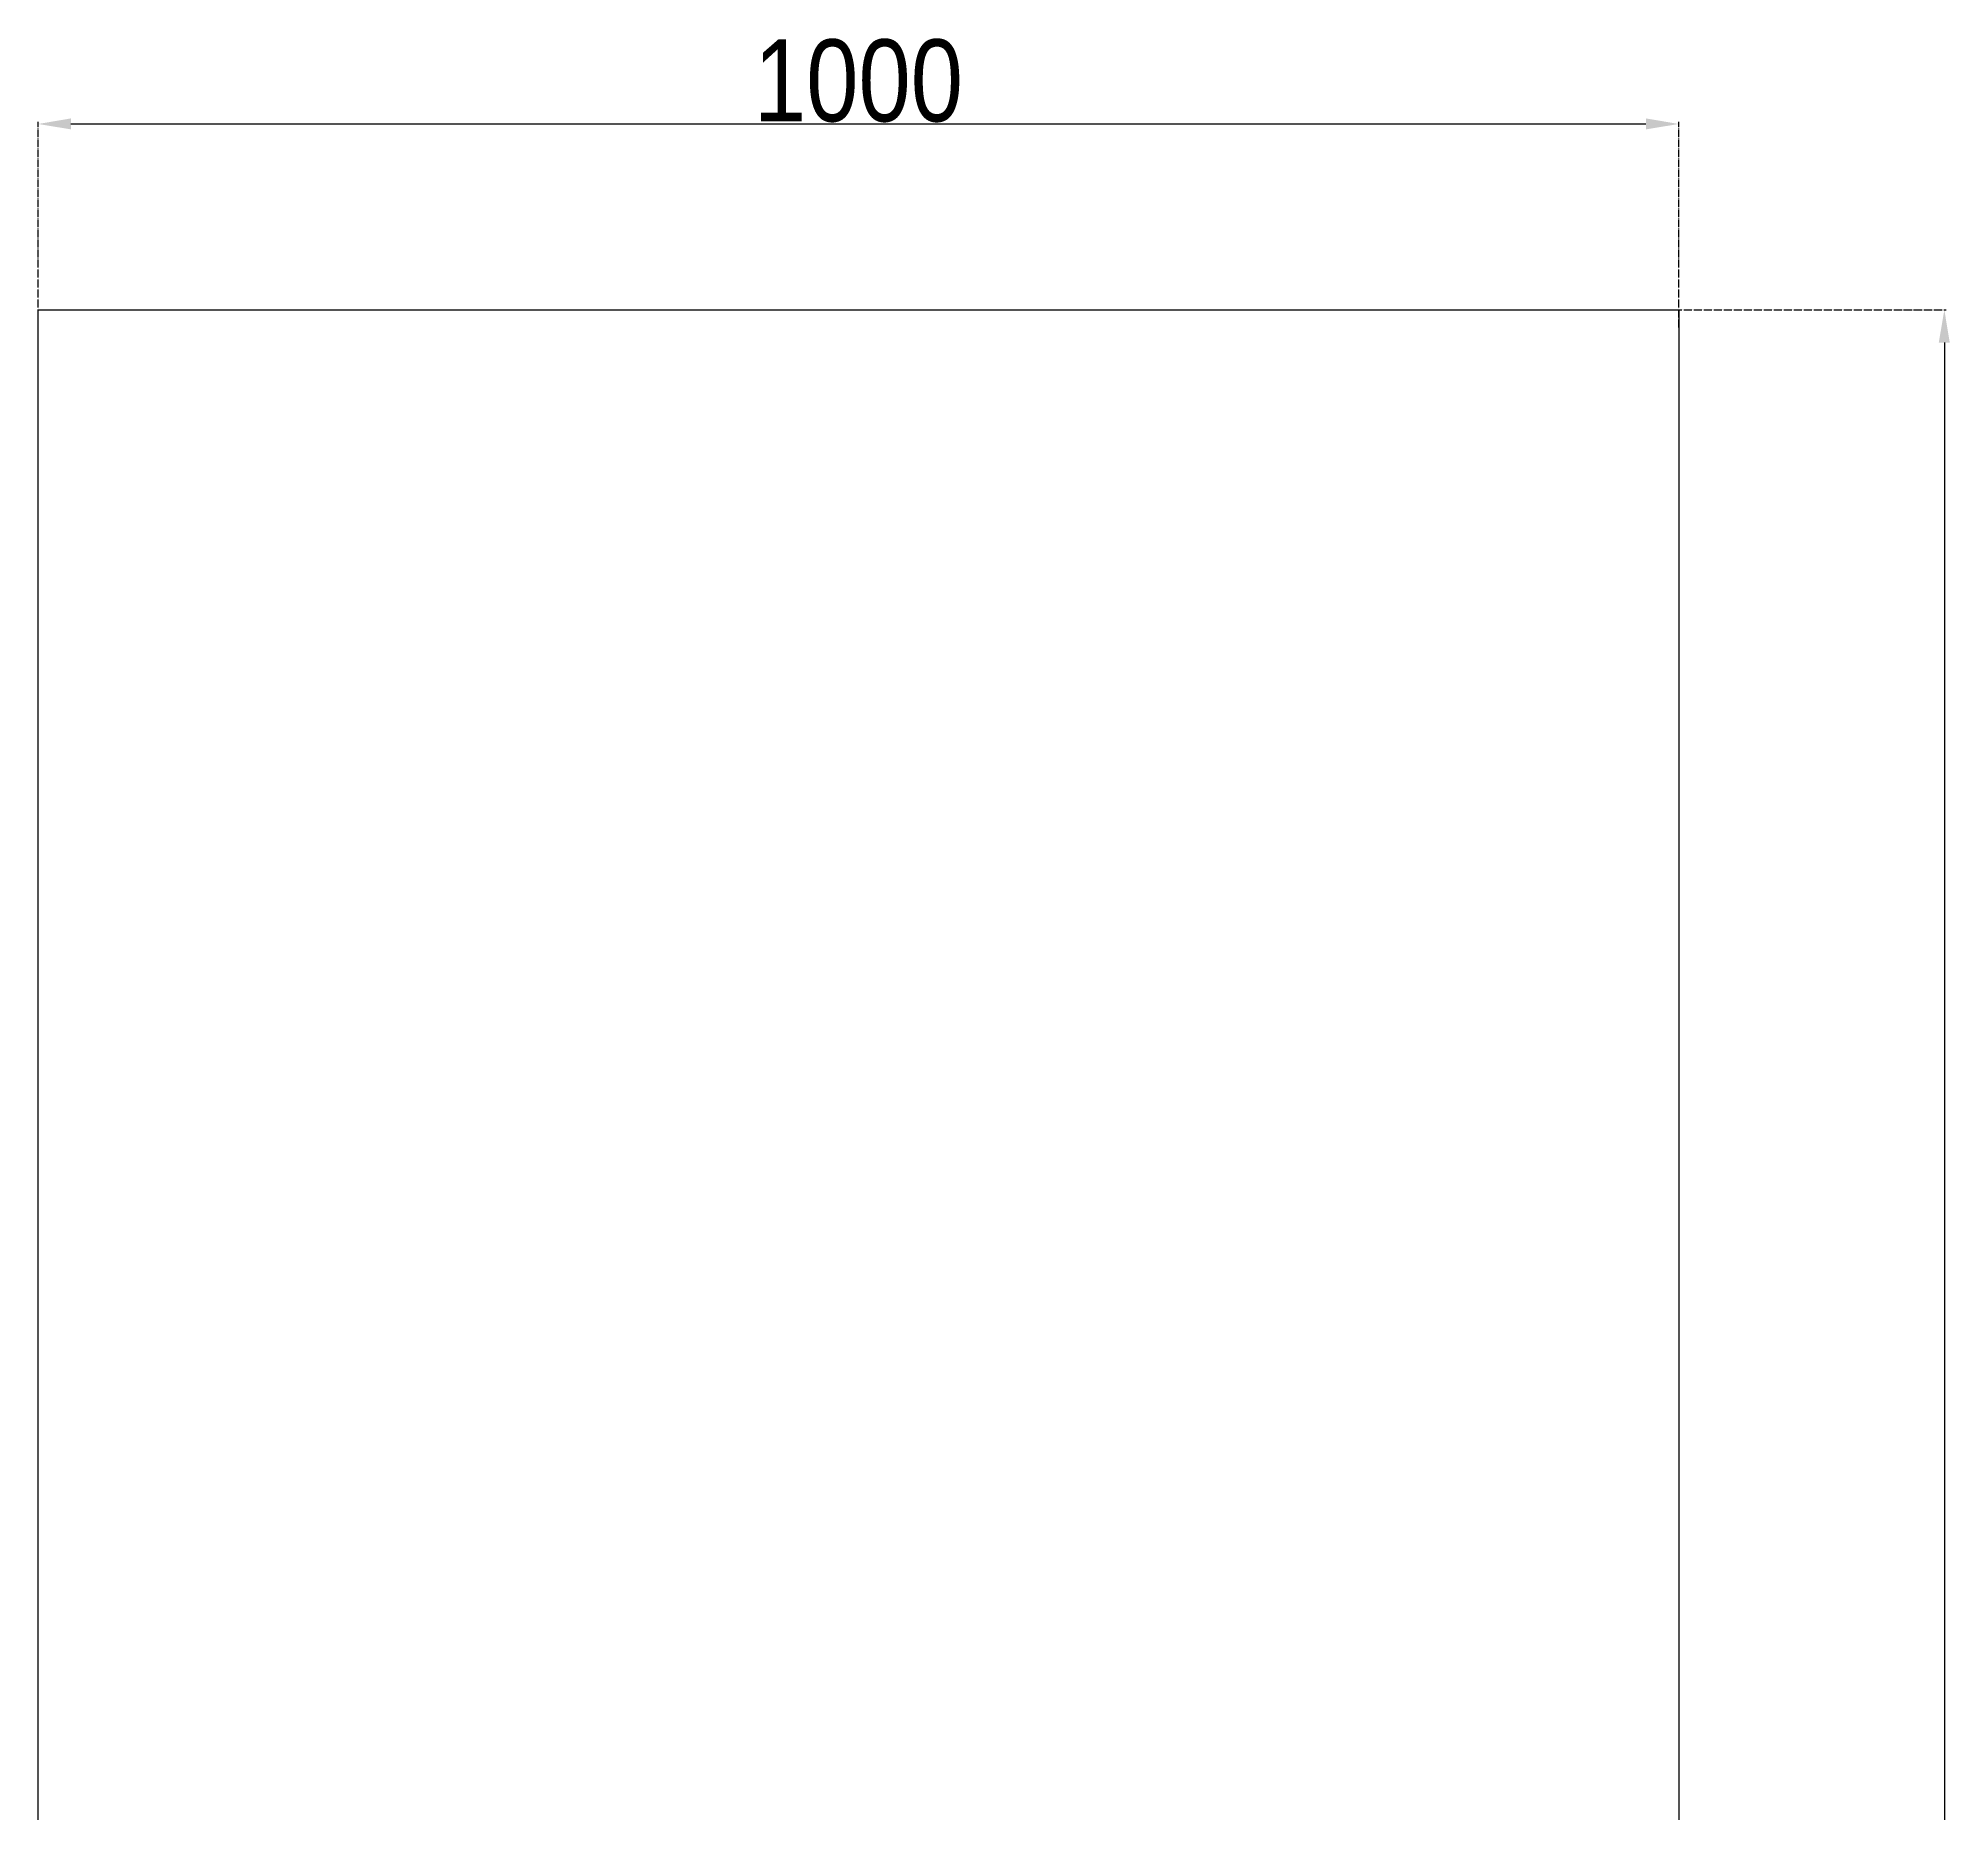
# Model space of a CAD drawing. Header units: millimetres. Extents: x 288 to 7016, y 261 to 3392.
# Drawn here: x 3933 to 5098, y 2260 to 3342 of the extents above; entities that cross this region are included whole.
import ezdxf

# ---------------------------------------------------------------- set-up
doc = ezdxf.new("R2010")
doc.units = ezdxf.units.MM
doc.header["$LTSCALE"] = 0.2
doc.linetypes.add('ACAD_ISO04W100', pattern=[30, 24, -3, 0, -3])
doc.styles.get("Standard").update_dxf_attribs({"font": 'ARIALN.TTF'})
doc.dimstyles.new('ISO-25', dxfattribs={"dimtxt": 2.5, "dimasz": 20, "dimexe": 1.25, "dimexo": 0.625, "dimtad": 1, "dimdec": 0, "dimtxsty": 'Standard', "dimcen": 2.5, "dimclrt": 1, "dimadec": 0, "dimazin": 0, "dimtfac": 1, "dimtdec": 0, "dimtmove": 0, "dimatfit": 3, "dimfxl": 1, "dimarcsym": 0})

# ---------------------------------------------------------------- blocks, each defined once
blk = doc.blocks.new('*D6')
at = {"color": 0, "linetype": 'ACAD_ISO04W100', "lineweight": -2, "transparency": 16777216}
for p, q in [((3933.1, 3166), (3933.1, 3291.3)), ((4933.1, 3166), (4933.1, 3291.3))]:
    blk.add_line(p, q, dxfattribs=at)
at = {"color": 0, "lineweight": -2, "transparency": 16777216}
blk.add_line((3953.1, 3290), (4913.1, 3290), dxfattribs=at)
at = {"color": 0, "transparency": 16777216}
for points in [[(3953.1, 3293.4), (3953.1, 3286.7), (3933.1, 3290)], [(4913.1, 3293.4), (4913.1, 3286.7), (4933.1, 3290)]]:
    blk.add_solid(points, dxfattribs=at)
at = {"layer": 'Defpoints', "color": 0, "transparency": 16777216}
for p in [(4933.1, 3290), (3933.1, 3165.4), (4933.1, 3165.4)]:
    blk.add_point(p, dxfattribs=at)
at = {"color": 1, "transparency": 16777216, "insert": (4433.1, 3316.2), "char_height": 2.5, "attachment_point": 5}
blk.add_mtext('{\\H20x;1000}', dxfattribs=at)
blk = doc.blocks.new('*D7')
at = {"color": 0, "linetype": 'ACAD_ISO04W100', "lineweight": -2, "transparency": 16777216}
for p, q in [((4869.1, 3176.7), (5096.2, 3176.7)), ((4869.1, 976.7), (5096.2, 976.7))]:
    blk.add_line(p, q, dxfattribs=at)
at = {"color": 0, "lineweight": -2, "transparency": 16777216}
blk.add_line((5095, 3156.7), (5095, 996.7), dxfattribs=at)
at = {"color": 0, "transparency": 16777216}
for points in [[(5091.6, 3156.7), (5098.3, 3156.7), (5095, 3176.7)], [(5091.6, 996.7), (5098.3, 996.7), (5095, 976.7)]]:
    blk.add_solid(points, dxfattribs=at)
at = {"layer": 'Defpoints', "color": 0, "transparency": 16777216}
for p in [(4868.4, 3176.7), (4868.4, 976.7), (5095, 976.7)]:
    blk.add_point(p, dxfattribs=at)
at = {"color": 1, "transparency": 16777216, "insert": (5068.8, 2076.7), "char_height": 2.5, "attachment_point": 5, "rotation": 90}
blk.add_mtext('{\\H20x;2200}', dxfattribs=at)

msp = doc.modelspace()

# ---------------------------------------------------------------- linework, layer by layer
msp.add_lwpolyline([(3933.1, 3176.7), (4933.1, 3176.7), (4933.1, 976.7), (3933.1, 976.7)], close=True)

# ---------------------------------------------------------------- dimensions: what is measured, and where the dimension line sits
dim = msp.add_linear_dim(base=(4933.1, 3290), p1=(3933.1, 3165.4), p2=(4933.1, 3165.4), text='{\\H20x;<>}', dimstyle='ISO-25')
dim.commit()
dim.dimension.update_dxf_attribs({"geometry": '*D6', "text_midpoint": (4433.1, 3316.2)})
dim = msp.add_linear_dim(base=(5095, 976.7), p1=(4868.4, 3176.7), p2=(4868.4, 976.7), angle=90, text='{\\H20x;<>}', dimstyle='ISO-25')
dim.commit()
dim.dimension.update_dxf_attribs({"geometry": '*D7', "text_midpoint": (5068.8, 2076.7)})

doc.saveas('drawing.dxf')
